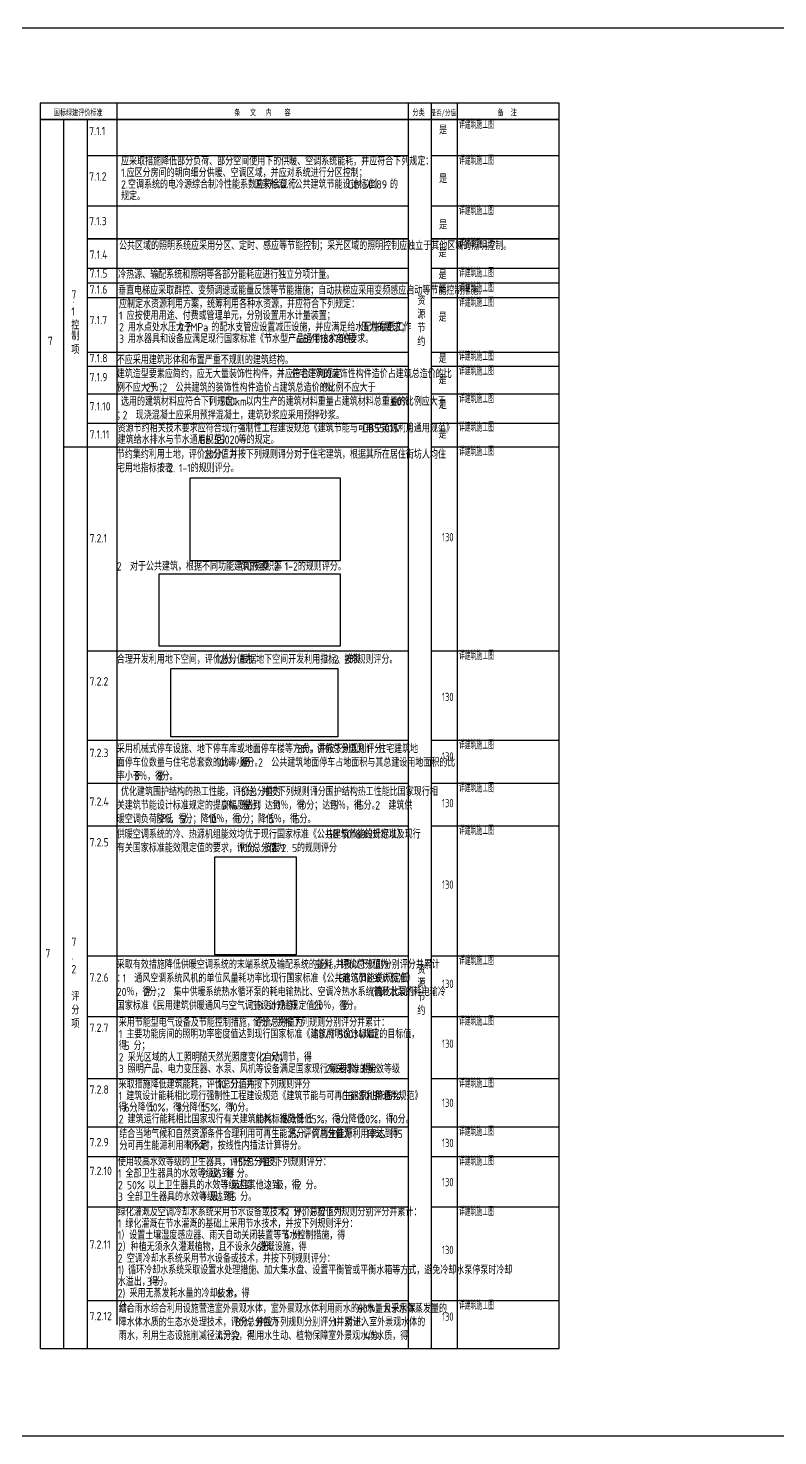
# Model space of a CAD drawing. Extents: x 94474582 to 94642782, y 24631448 to 24690848.
# Drawn here: x 94525382 to 94557000, y 24631448 to 24690848 of the extents above; entities that cross this region are included whole.
import ezdxf

# ---------------------------------------------------------------- set-up
doc = ezdxf.new("R2010")
doc.units = 0
doc.header["$LTSCALE"] = 1000
for name, color, linetype in [('A-Text(建筑文字)', 33, 'Continuous'), ('A-TXT', 7, 'Continuous'), ('C-ANNO-TTLB', 7, 'Continuous'), ('PUB_TITLE', 4, 'Continuous')]:
    doc.layers.add(name, color=color, linetype=linetype)
doc.styles.add('-黑体', font='simhei.ttf', dxfattribs={"width": 0.7})
doc.styles.get("Standard").update_dxf_attribs({"font": 'gbenor.shx', "bigfont": 'gbcbig.shx'})
doc.styles.add('宋体', font='', dxfattribs={"width": 0.7})
doc.styles.get('宋体').set_extended_font_data('SimSun')

# ---------------------------------------------------------------- blocks, each defined once
blk = doc.blocks.new('AutoBlock_20250323_34', base_point=(94542835, 24669194))
at = {"color": 1, "width": 0.8}
blk.add_attdef('7.2.1', (94542835, 24669194), '', height=350, dxfattribs=at)
blk = doc.blocks.new('AutoBlock_20250323_35', base_point=(94542835, 24662454))
at = {"color": 1, "width": 0.8}
blk.add_attdef('7.2.2', (94542835, 24662454), '', height=350, dxfattribs=at)
blk = doc.blocks.new('AutoBlock_20250323_36', base_point=(94542835, 24659943))
at = {"color": 1, "width": 0.8}
blk.add_attdef('7.2.3', (94542835, 24659943), '', height=350, dxfattribs=at)
blk = doc.blocks.new('AutoBlock_20250323_37', base_point=(94542835, 24657973))
at = {"color": 1, "width": 0.8}
blk.add_attdef('7.2.4', (94542835, 24657973), '', height=350, dxfattribs=at)
blk = doc.blocks.new('AutoBlock_20250323_38', base_point=(94542835, 24654533))
at = {"color": 1, "width": 0.8}
blk.add_attdef('7.2.5', (94542835, 24654533), '', height=350, dxfattribs=at)
blk = doc.blocks.new('AutoBlock_20250323_39', base_point=(94542835, 24650348))
at = {"color": 1, "width": 0.8}
blk.add_attdef('7.2.6', (94542835, 24650348), '', height=350, dxfattribs=at)
blk = doc.blocks.new('AutoBlock_20250323_40', base_point=(94542835, 24647821))
at = {"color": 1, "width": 0.8}
blk.add_attdef('7.2.7', (94542835, 24647821), '', height=350, dxfattribs=at)
blk = doc.blocks.new('AutoBlock_20250323_41', base_point=(94542835, 24645328))
at = {"color": 1, "width": 0.8}
blk.add_attdef('7.2.8', (94542835, 24645328), '', height=350, dxfattribs=at)
blk = doc.blocks.new('AutoBlock_20250323_42', base_point=(94542835, 24643634))
at = {"color": 1, "width": 0.8}
blk.add_attdef('7.2.9', (94542835, 24643634), '', height=350, dxfattribs=at)
blk = doc.blocks.new('AutoBlock_20250323_43', base_point=(94542835, 24641981))
at = {"color": 1, "width": 0.8}
blk.add_attdef('7.2.10', (94542835, 24641981), '', height=350, dxfattribs=at)
blk = doc.blocks.new('AutoBlock_20250323_44', base_point=(94542835, 24639117))
at = {"color": 1, "width": 0.8}
blk.add_attdef('7.2.11', (94542835, 24639117), '', height=350, dxfattribs=at)
blk = doc.blocks.new('AutoBlock_20250323_45', base_point=(94542835, 24636304))
at = {"color": 1, "width": 0.8}
blk.add_attdef('7.2.12', (94542835, 24636304), '', height=350, dxfattribs=at)
blk = doc.blocks.new('AutoBlock_20250323_132', base_point=(94543567, 24686604))
at = {"color": 1, "width": 0.7}
blk.add_attdef('7.1.1措施_001', (94543553, 24686604), '', height=350, dxfattribs=at)
blk = doc.blocks.new('AutoBlock_20250323_133', base_point=(94543567, 24685085))
at = {"color": 1, "width": 0.7}
blk.add_attdef('7.1.2措施_001', (94543553, 24685085), '', height=350, dxfattribs=at)
blk = doc.blocks.new('AutoBlock_20250323_134', base_point=(94543567, 24682966))
at = {"color": 1, "width": 0.7}
blk.add_attdef('7.1.3措施_001', (94543553, 24682966), '', height=350, dxfattribs=at)
blk = doc.blocks.new('AutoBlock_20250323_135', base_point=(94543567, 24681574))
at = {"color": 1, "width": 0.7}
blk.add_attdef('7.1.4措施_001', (94543553, 24681574), '', height=350, dxfattribs=at)
blk = doc.blocks.new('AutoBlock_20250323_136', base_point=(94543567, 24680341))
at = {"color": 1, "width": 0.7}
blk.add_attdef('7.1.5措施_001', (94543553, 24680341), '', height=350, dxfattribs=at)
blk = doc.blocks.new('AutoBlock_20250323_137', base_point=(94543567, 24679717))
at = {"color": 1, "width": 0.7}
blk.add_attdef('7.1.6措施_001', (94543553, 24679717), '', height=350, dxfattribs=at)
blk = doc.blocks.new('AutoBlock_20250323_138', base_point=(94543567, 24679093))
at = {"color": 1, "width": 0.7}
blk.add_attdef('7.1.7措施_001', (94543553, 24679093), '', height=350, dxfattribs=at)
blk = doc.blocks.new('AutoBlock_20250323_139', base_point=(94543567, 24676819))
at = {"color": 1, "width": 0.7}
blk.add_attdef('7.1.8措施_001', (94543553, 24676819), '', height=350, dxfattribs=at)
blk = doc.blocks.new('AutoBlock_20250323_140', base_point=(94543567, 24676199))
at = {"color": 1, "width": 0.7}
blk.add_attdef('7.1.9措施_001', (94543553, 24676199), '', height=350, dxfattribs=at)
blk = doc.blocks.new('AutoBlock_20250323_141', base_point=(94543567, 24675031))
at = {"color": 1, "width": 0.7}
blk.add_attdef('7.1.10措施_001', (94543553, 24675031), '', height=350, dxfattribs=at)
blk = doc.blocks.new('AutoBlock_20250323_142', base_point=(94543567, 24673827))
at = {"color": 1, "width": 0.7}
blk.add_attdef('7.1.11措施_001', (94543553, 24673827), '', height=350, dxfattribs=at)
blk = doc.blocks.new('AutoBlock_20250323_143', base_point=(94543567, 24672801))
at = {"color": 1, "width": 0.7}
blk.add_attdef('7.2.1措施_001', (94543553, 24672801), '', height=350, dxfattribs=at)
blk = doc.blocks.new('AutoBlock_20250323_144', base_point=(94543567, 24664193))
at = {"color": 1, "width": 0.7}
blk.add_attdef('7.2.2措施_001', (94543553, 24664193), '', height=350, dxfattribs=at)
blk = doc.blocks.new('AutoBlock_20250323_145', base_point=(94543567, 24660417))
at = {"color": 1, "width": 0.7}
blk.add_attdef('7.2.3措施_001', (94543553, 24660417), '', height=350, dxfattribs=at)
blk = doc.blocks.new('AutoBlock_20250323_146', base_point=(94543567, 24658610))
at = {"color": 1, "width": 0.7}
blk.add_attdef('7.2.4措施_001', (94543553, 24658610), '', height=350, dxfattribs=at)
blk = doc.blocks.new('AutoBlock_20250323_147', base_point=(94543567, 24656811))
at = {"color": 1, "width": 0.7}
blk.add_attdef('7.2.5措施_001', (94543553, 24656811), '', height=350, dxfattribs=at)
blk = doc.blocks.new('AutoBlock_20250323_148', base_point=(94543567, 24651315))
at = {"color": 1, "width": 0.7}
blk.add_attdef('7.2.6措施_001', (94543553, 24651315), '', height=350, dxfattribs=at)
blk = doc.blocks.new('AutoBlock_20250323_149', base_point=(94543567, 24648765))
at = {"color": 1, "width": 0.7}
blk.add_attdef('7.2.7措施_001', (94543553, 24648765), '', height=350, dxfattribs=at)
blk = doc.blocks.new('AutoBlock_20250323_150', base_point=(94543567, 24646143))
at = {"color": 1, "width": 0.7}
blk.add_attdef('7.2.8措施_001', (94543553, 24646143), '', height=350, dxfattribs=at)
blk = doc.blocks.new('AutoBlock_20250323_151', base_point=(94543567, 24644108))
at = {"color": 1, "width": 0.7}
blk.add_attdef('7.2.9措施_001', (94543553, 24644108), '', height=350, dxfattribs=at)
blk = doc.blocks.new('AutoBlock_20250323_152', base_point=(94543567, 24642855))
at = {"color": 1, "width": 0.7}
blk.add_attdef('7.2.10措施_001', (94543553, 24642855), '', height=350, dxfattribs=at)
blk = doc.blocks.new('AutoBlock_20250323_153', base_point=(94543567, 24640730))
at = {"color": 1, "width": 0.7}
blk.add_attdef('7.2.11措施_001', (94543553, 24640730), '', height=350, dxfattribs=at)
blk = doc.blocks.new('AutoBlock_20250323_154', base_point=(94543567, 24636777))
at = {"color": 1, "width": 0.7}
blk.add_attdef('7.2.12措施_001', (94543553, 24636777), '', height=350, dxfattribs=at)

msp = doc.modelspace()

# ---------------------------------------------------------------- linework, layer by layer
at = {"layer": 'A-TXT'}
for p, q in [((94541414, 24687688), (94541414, 24635130)), ((94542382, 24687688), (94542382, 24635130)), ((94543482, 24687688), (94543482, 24635130)), ((94525882, 24686988), (94547782, 24686988)), ((94547782, 24686988), (94525882, 24686988)), ((94525882, 24686988), (94525882, 24635130)), ((94526875, 24686988), (94526875, 24635130)), ((94527867, 24686988), (94527867, 24635130)), ((94529117, 24686988), (94529117, 24636130)), ((94547782, 24635130), (94547782, 24686988)), ((94526867, 24685469), (94526875, 24685469)), ((94527867, 24685469), (94541414, 24685469)), ((94542382, 24685469), (94547782, 24685469)), ((94526867, 24683350), (94526875, 24683350)), ((94527867, 24683350), (94541414, 24683350)), ((94542382, 24683350), (94547782, 24683350)), ((94527867, 24681958), (94541414, 24681958)), ((94527867, 24681958), (94541414, 24681958)), ((94541414, 24681958), (94527867, 24681958)), ((94547782, 24681958), (94542382, 24681958)), ((94542382, 24681958), (94547782, 24681958)), ((94542382, 24681958), (94547782, 24681958)), ((94527867, 24680725), (94541414, 24680725)), ((94542382, 24680725), (94547782, 24680725)), ((94527867, 24680101), (94541414, 24680101)), ((94542382, 24680101), (94547782, 24680101)), ((94527867, 24679477), (94541414, 24679477)), ((94542382, 24679477), (94547782, 24679477)), ((94527867, 24677170), (94541414, 24677170)), ((94542382, 24677170), (94547782, 24677170)), ((94527867, 24676582), (94541414, 24676582)), ((94542382, 24676582), (94547782, 24676582)), ((94527867, 24675415), (94541414, 24675415)), ((94542382, 24675415), (94547782, 24675415)), ((94527867, 24674184), (94541414, 24674184)), ((94542382, 24674184), (94547782, 24674184)), ((94526875, 24673184), (94541414, 24673184)), ((94542382, 24673184), (94547782, 24673184)), ((94527867, 24664576), (94541414, 24664576)), ((94542382, 24664576), (94547782, 24664576)), ((94527867, 24660800), (94541414, 24660800)), ((94542382, 24660800), (94547782, 24660800)), ((94527867, 24658993), (94541414, 24658993)), ((94542382, 24658993), (94547782, 24658993)), ((94527867, 24657195), (94541414, 24657195)), ((94542382, 24657195), (94547782, 24657195)), ((94527867, 24651699), (94541414, 24651699)), ((94542382, 24651699), (94547782, 24651699)), ((94527867, 24649148), (94541414, 24649148)), ((94542382, 24649148), (94547782, 24649148)), ((94527867, 24646526), (94541414, 24646526)), ((94542382, 24646526), (94547782, 24646526)), ((94527867, 24644492), (94541414, 24644492)), ((94542382, 24644492), (94547782, 24644492)), ((94527867, 24643238), (94541414, 24643238)), ((94542382, 24643238), (94547782, 24643238)), ((94527867, 24641114), (94541414, 24641114)), ((94542382, 24641114), (94547782, 24641114)), ((94527867, 24637161), (94541414, 24637161)), ((94542382, 24637161), (94547782, 24637161)), ((94525882, 24635130), (94547782, 24635130))]:
    msp.add_line(p, q, dxfattribs=at)
msp.add_lwpolyline([(94525882, 24686988), (94547782, 24686988), (94547782, 24687688), (94525882, 24687688)], close=True, dxfattribs=at)
msp.add_lwpolyline([(94529117, 24687688), (94529117, 24686988)], dxfattribs=at)
at = {"layer": 'C-ANNO-TTLB'}
for p, q in [((94532208, 24668375), (94532208, 24671871)), ((94532208, 24671871), (94538537, 24671871)), ((94538537, 24671871), (94538537, 24668375)), ((94538537, 24668375), (94532208, 24668375)), ((94530905, 24664773), (94530905, 24667821)), ((94530905, 24667821), (94538542, 24667821)), ((94538542, 24667821), (94538542, 24664773)), ((94538542, 24664773), (94530905, 24664773)), ((94531396, 24660939), (94531396, 24663832)), ((94531396, 24663832), (94538450, 24663832)), ((94538450, 24663832), (94538450, 24660939)), ((94538450, 24660939), (94531396, 24660939)), ((94533249, 24651745), (94533249, 24655882)), ((94533249, 24655882), (94536685, 24655882)), ((94536685, 24655882), (94536685, 24651745)), ((94536685, 24651745), (94533249, 24651745))]:
    msp.add_line(p, q, dxfattribs=at)
at = {"layer": 'PUB_TITLE'}
msp.add_lwpolyline([(94474582, 24631448), (94558682, 24631448), (94558682, 24690848), (94474582, 24690848)], close=True, dxfattribs=at)

# ---------------------------------------------------------------- block references
at = {"layer": 'C-ANNO-TTLB'}
for name, p, values in [('AutoBlock_20250323_132', (94543567, 24686604), {'7.1.1措施_001': '详建筑施工图'}), ('AutoBlock_20250323_133', (94543567, 24685085), {'7.1.2措施_001': '详建筑施工图'}), ('AutoBlock_20250323_134', (94543567, 24682966), {'7.1.3措施_001': '详建筑施工图'}), ('AutoBlock_20250323_135', (94543567, 24681574), {'7.1.4措施_001': '详建筑施工图'}), ('AutoBlock_20250323_136', (94543567, 24680341), {'7.1.5措施_001': '详建筑施工图'}), ('AutoBlock_20250323_137', (94543567, 24679717), {'7.1.6措施_001': '详建筑施工图'}), ('AutoBlock_20250323_138', (94543567, 24679093), {'7.1.7措施_001': '详建筑施工图'}), ('AutoBlock_20250323_139', (94543567, 24676819), {'7.1.8措施_001': '详建筑施工图'}), ('AutoBlock_20250323_140', (94543567, 24676199), {'7.1.9措施_001': '详建筑施工图'}), ('AutoBlock_20250323_141', (94543567, 24675031), {'7.1.10措施_001': '详建筑施工图'}), ('AutoBlock_20250323_142', (94543567, 24673827), {'7.1.11措施_001': '详建筑施工图'}), ('AutoBlock_20250323_143', (94543567, 24672801), {'7.2.1措施_001': '详建筑施工图'}), ('AutoBlock_20250323_34', (94542835, 24669194), {'7.2.1': '130'}), ('AutoBlock_20250323_144', (94543567, 24664193), {'7.2.2措施_001': '详建筑施工图'}), ('AutoBlock_20250323_35', (94542835, 24662454), {'7.2.2': '130'}), ('AutoBlock_20250323_145', (94543567, 24660417), {'7.2.3措施_001': '详建筑施工图'}), ('AutoBlock_20250323_36', (94542835, 24659943), {'7.2.3': '130'}), ('AutoBlock_20250323_146', (94543567, 24658610), {'7.2.4措施_001': '详建筑施工图'}), ('AutoBlock_20250323_37', (94542835, 24657973), {'7.2.4': '130'}), ('AutoBlock_20250323_147', (94543567, 24656811), {'7.2.5措施_001': '详建筑施工图'}), ('AutoBlock_20250323_38', (94542835, 24654533), {'7.2.5': '130'}), ('AutoBlock_20250323_148', (94543567, 24651315), {'7.2.6措施_001': '详建筑施工图'}), ('AutoBlock_20250323_39', (94542835, 24650348), {'7.2.6': '130'}), ('AutoBlock_20250323_149', (94543567, 24648765), {'7.2.7措施_001': '详建筑施工图'}), ('AutoBlock_20250323_40', (94542835, 24647821), {'7.2.7': '130'}), ('AutoBlock_20250323_150', (94543567, 24646143), {'7.2.8措施_001': '详建筑施工图'}), ('AutoBlock_20250323_41', (94542835, 24645328), {'7.2.8': '130'}), ('AutoBlock_20250323_151', (94543567, 24644108), {'7.2.9措施_001': '详建筑施工图'}), ('AutoBlock_20250323_42', (94542835, 24643634), {'7.2.9': '130'}), ('AutoBlock_20250323_152', (94543567, 24642855), {'7.2.10措施_001': '详建筑施工图'}), ('AutoBlock_20250323_43', (94542835, 24641981), {'7.2.10': '130'}), ('AutoBlock_20250323_153', (94543567, 24640730), {'7.2.11措施_001': '详建筑施工图'}), ('AutoBlock_20250323_44', (94542835, 24639117), {'7.2.11': '130'}), ('AutoBlock_20250323_154', (94543567, 24636777), {'7.2.12措施_001': '详建筑施工图'}), ('AutoBlock_20250323_45', (94542835, 24636304), {'7.2.12': '130'})]:
    msp.add_blockref(name, p, dxfattribs=at).add_auto_attribs(values)

# ---------------------------------------------------------------- texts
at = {"layer": 'A-Text(建筑文字)'}
for s, height, p in [('应采取措施降低部分负荷、部分空间使用下的供暖、空调系统能耗，并应符合下列规定：', 337.59, (94529301, 24685058)), ('1.', 350, (94529301, 24684568)), ('应区分房间的朝向细分供暖、空调区域，并应对系统进行分区控制；', 337.59, (94529534, 24684568)), ('2.', 350, (94529301, 24684078)), ('空调系统的电冷源综合制冷性能系数应符合现行', 337.59, (94529592, 24684078)), ('国家标准《公共建筑节能设计标准》', 337.59, (94534928, 24684078)), ('GB', 350, (94538860, 24684078)), ('50189', 350, (94539502, 24684078)), ('的', 338, (94540640, 24684078)), ('规定。', 337.6, (94529301, 24683588)), ('公共区域的照明系统应采用分区、定时、感应等节能控制；采光区域的照明控制应独立于其他区域的照明控制。', 337.59, (94529215, 24681489)), ('应制定水资源利用方案，统筹利用各种水资源，并应符合下列规定：', 337.59, (94529213, 24679033)), ('应按使用用途、付费或管理单元，分别设置用水计量装置；', 337.59, (94529534, 24678543)), ('1', 350, (94529213, 24678543)), ('2', 350, (94529213, 24678053)), ('用水点处水压大于', 337.6, (94529592, 24678053)), ('0.2MPa', 350, (94531733, 24678053)), ('的配水支管应设置减压设施，并应满足给水配件最低工作', 337.59, (94533104, 24678053)), ('压力的要求；', 337.6, (94539423, 24678053)), ('3', 350, (94529213, 24677563)), ('用水器具和设备应满足现行国家标准《节水型产品通用技术条件》', 337.59, (94529592, 24677563)), ('GB/T18870', 350, (94536719, 24677563)), ('的要求。', 337.6, (94538586, 24677563)), ('资源节约相关技术要求应符合现行强制性工程建设规范《建筑节能与可再生能源利用通用规范》', 337.59, (94529157, 24673795)), ('、《', 337.6, (94540907, 24673795)), ('建筑给水排水与节水通用规范》', 337.59, (94529157, 24673305)), ('GB', 350, (94532597, 24673305)), ('55020', 350, (94533239, 24673305)), ('等的规定。', 337.6, (94534260, 24673305)), ('GB55015', 350, (94539478, 24673795)), ('采用节能型电气设备及节能控制措施，评价总分值为', 337.59, (94529203, 24648715)), ('10', 350, (94534855, 24648715)), ('分，并按下列规则分别评分并累计：', 337.59, (94535205, 24648715)), ('得', 338, (94529203, 24647735)), ('1', 350, (94529203, 24648225)), ('5', 350, (94529449, 24647735)), ('主要功能房间的照明功率密度值达到现行国家标准《建筑照明设计标准》', 337.59, (94529524, 24648225)), ('分；', 337.6, (94529828, 24647735)), ('GB/T', 350, (94537388, 24648225)), ('50034', 350, (94538467, 24648225)), ('规定的目标值，', 337.6, (94539517, 24648225)), ('2', 350, (94529203, 24647245)), ('采光区域的人工照明随天然光照度变化自动调节，得', 337.59, (94529582, 24647245)), ('2', 350, (94535234, 24647245)), ('分；', 337.6, (94535614, 24647245)), ('3', 350, (94529203, 24646755)), ('照明产品、电力变压器、水泵、风机等设备满足国家现行有关标准的能效等级', 337.59, (94529582, 24646755)), ('2', 350, (94537938, 24646755)), ('级要求，得', 337.6, (94538142, 24646755)), ('3', 350, (94539370, 24646755)), ('分。', 337.6, (94539750, 24646755)), ('采取措施降低建筑能耗，评价总分值为', 337.59, (94529198, 24646107)), ('10', 350, (94533376, 24646107)), ('分。并按下列规则评分', 337.6, (94533901, 24646107)), (':', 350, (94536358, 24646107)), ('1', 350, (94529198, 24645617)), ('建筑设计能耗相比现行强制性工程建设规范《建筑节能与可再生能源利用通用规范》', 337.59, (94529519, 24645617)), ('GB55015', 350, (94538611, 24645617)), ('降低', 337.6, (94540040, 24645617)), ('5%', 350, (94540532, 24645617)), ('，', 338, (94541057, 24645617)), ('得', 338, (94529198, 24645127)), ('6', 350, (94529444, 24645127)), ('分', 338, (94529648, 24645127)), (';', 350, (94529894, 24645127)), ('降低', 337.6, (94529996, 24645127)), ('10%', 350, (94530487, 24645127)), ('，得', 337.6, (94531158, 24645127)), ('8', 350, (94531649, 24645127)), ('分', 338, (94531854, 24645127)), (';', 350, (94532099, 24645127)), ('降低', 337.6, (94532201, 24645127)), ('15%', 350, (94532693, 24645127)), ('，得', 337.6, (94533364, 24645127)), ('10', 350, (94533855, 24645127)), ('分。', 337.6, (94534205, 24645127)), ('2', 350, (94529198, 24644637)), ('建筑运行能耗相比国家现行有关建筑能耗标准降低', 337.59, (94529577, 24644637)), ('10%', 350, (94534983, 24644637)), ('，得', 337.6, (94535654, 24644637)), ('6', 350, (94536146, 24644637)), ('分', 338, (94536350, 24644637)), (';', 350, (94536596, 24644637)), ('降低', 337.6, (94536698, 24644637)), ('15%', 350, (94537189, 24644637)), ('，得', 337.6, (94537860, 24644637)), ('8', 350, (94538352, 24644637)), ('分', 338, (94538556, 24644637)), (';', 350, (94538801, 24644637)), ('降低', 337.6, (94538904, 24644637)), ('20%', 350, (94539395, 24644637)), ('，得', 337.6, (94540124, 24644637)), ('10', 350, (94540616, 24644637)), ('分。', 337.6, (94540966, 24644637)), ('结合当地气候和自然资源条件合理利用可再生能源，评价总分值为', 337.59, (94529224, 24644013)), ('分', 338, (94529224, 24643523)), ('可再生能源利用率不足', 337.6, (94529572, 24643523)), ('10%', 350, (94532030, 24643523)), ('时，按线性内插法计算得分。', 337.59, (94532700, 24643523)), ('15', 350, (94536351, 24644013)), ('分，可再生能源利用率达到', 337.59, (94536701, 24644013)), ('10%', 350, (94539650, 24644013)), ('，得', 337.6, (94540321, 24644013)), ('15', 350, (94540812, 24644013)), (';', 350, (94529470, 24643523)), ('使用较高水效等级的卫生器具，评价总分值为', 337.59, (94529168, 24642832)), ('1', 350, (94529168, 24642342)), ('全部卫生器具的水效等级达到', 337.59, (94529489, 24642342)), ('2', 350, (94532684, 24642342)), ('级，得', 337.6, (94533063, 24642342)), ('8', 350, (94533800, 24642342)), ('15', 350, (94534083, 24642832)), ('分。', 337.6, (94534179, 24642342)), ('分，并按下列规则评分：', 337.59, (94534433, 24642832)), ('2', 350, (94529168, 24641852)), ('50%', 350, (94529547, 24641852)), ('以上卫生器具的水效等级达到', 337.59, (94530452, 24641852)), ('1', 350, (94533646, 24641852)), ('级且其他达到', 337.6, (94533967, 24641852)), ('2', 350, (94535442, 24641852)), ('级，得', 337.6, (94535821, 24641852)), ('12', 350, (94536558, 24641852)), ('分。', 337.6, (94537083, 24641852)), ('3', 350, (94529168, 24641362)), ('全部卫生器具的水效等级达到', 337.59, (94529547, 24641362)), ('1', 350, (94532742, 24641362)), ('级，得', 337.6, (94533063, 24641362)), ('15', 350, (94533800, 24641362)), ('分。', 337.6, (94534325, 24641362)), ('绿化灌溉及空调冷却水系统采用节水设备或技术，评价总分值为', 337.59, (94529161, 24640718)), ('12', 350, (94536042, 24640718)), ('分，并按下列规则分别评分并累计：', 337.59, (94536567, 24640718)), ('1', 350, (94529161, 24640228)), ('绿化灌溉在节水灌溉的基础上采用节水技术，并按下列规则评分：', 337.59, (94529482, 24640228)), ('1', 350, (94529161, 24639738)), ('）设置土壤湿度感应器、雨天自动关闭装置等节水控制措施，得', 337.59, (94529307, 24639738)), ('6', 350, (94536188, 24639738)), ('分。', 337.6, (94536567, 24639738)), ('2', 350, (94529161, 24639248)), ('）种植无须永久灌溉植物，且不设永久灌溉设施，得', 337.59, (94529366, 24639248)), ('空调冷却水系统采用节水设备或技术，并按下列规则评分：', 337.59, (94529541, 24638758)), ('6', 350, (94535018, 24639248)), ('分。', 337.6, (94535222, 24639248)), ('1)', 350, (94529161, 24638268)), ('2', 350, (94529161, 24638758)), ('循环冷却水系统采取设置水处理措施、加大集水盘、设置平衡管或平衡水箱等方式，避免冷却水泵停泵时冷却', 337.59, (94529599, 24638268)), ('水溢出，得', 337.6, (94529161, 24637778)), ('3', 350, (94530390, 24637778)), ('分。', 337.6, (94530769, 24637778)), ('2)', 350, (94529161, 24637288)), ('采用无蒸发耗水量的冷却技术，得', 337.59, (94529657, 24637288)), ('6', 350, (94533343, 24637288)), ('分。', 337.6, (94533723, 24637288))]:
    msp.add_text(s, height=height, dxfattribs=at).set_placement(p)
at = {"layer": 'A-TXT', "width": 0.7}
for s, height, style, p in [('国标绿建评价标准', 262.9, '-黑体', (94526462, 24687163)), ('条', 263, '-黑体', (94534075, 24687163)), ('文', 263, '-黑体', (94534736, 24687163)), ('内', 263, '-黑体', (94535398, 24687163)), ('容', 263, '-黑体', (94536192, 24687163)), ('分类', 262.9, '-黑体', (94541592, 24687163)), ('是否/分值', 240, '宋体', (94542350, 24687163)), ('备  注', 262.9, '-黑体', (94545179, 24687163))]:
    msp.add_text(s, height=height, dxfattribs=dict(at, style=style)).set_placement(p)
at = {"layer": 'A-TXT'}
for s, height, p in [('7.1.1', 350, (94527952, 24686334)), ('是', 338, (94542713, 24686371)), ('7.1.2', 350, (94527952, 24684415)), ('是', 338, (94542713, 24684315)), ('7.1.3', 350, (94527952, 24682532)), ('是', 338, (94542713, 24682366)), ('7.1.4', 350, (94527972, 24681118)), ('是', 338, (94542693, 24681184)), ('7.1.5', 350, (94527972, 24680321)), ('冷热源、输配系统和照明等各部分能耗应进行独立分项计量。', 337.59, (94529177, 24680276)), ('是', 338, (94542693, 24680260)), ('7', 350, (94527207, 24679439)), ('7.1.6', 350, (94527972, 24679646)), ('垂直电梯应采取群控、变频调速或能量反馈等节能措施；自动扶梯应采用变频感应启动等节能控制措施。', 337.59, (94529177, 24679604)), ('资', 338, (94541798, 24679174)), ('是', 338, (94542693, 24679698)), ('1', 350, (94527207, 24678713)), ('.', 338, (94527253, 24679244)), ('源', 338, (94541798, 24678597)), ('控', 338, (94527207, 24678135)), ('7.1.7', 350, (94527972, 24678358)), ('节', 338, (94541798, 24678019)), ('是', 338, (94542693, 24678470)), ('7', 350, (94526208, 24677478)), ('制', 338, (94527207, 24677678)), ('约', 338, (94541798, 24677442)), ('项', 338, (94527207, 24677100)), ('7.1.8', 350, (94527972, 24676751)), ('不应采用建筑形体和布置严重不规则的建筑结构。', 337.59, (94529121, 24676673)), ('是', 338, (94542693, 24676728)), ('7.1.9', 350, (94527972, 24675946)), ('建筑造型要素应简约，应无大量装饰性构件，并应符合下列规定', 337.59, (94529121, 24676085)), ('1', 350, (94536001, 24676085)), ('住宅建筑的装饰性构件造价占建筑总造价的比', 337.59, (94536497, 24676085)), ('是', 338, (94542693, 24675824)), ('例不应大于', 337.6, (94529121, 24675508)), ('2', 350, (94530349, 24675508)), ('％；', 337.6, (94530553, 24675508)), ('2', 350, (94531045, 24675508)), ('公共建筑的装饰性构件造价占建筑总造价的比例不应大于', 337.59, (94531599, 24675508)), ('1', 350, (94537743, 24675508)), ('％', 338, (94537889, 24675508)), ('.', 350, (94538134, 24675508)), ('7.1.10', 350, (94527972, 24674716)), ('选用的建筑材料应符合下列规定：', 337.59, (94529296, 24674918)), ('1', 350, (94532982, 24674918)), ('500km', 350, (94533478, 24674918)), ('以内生产的建筑材料重量占建筑材料总重量的比例应大于', 337.59, (94534557, 24674918)), ('60', 350, (94540700, 24674918)), ('％', 338, (94541109, 24674918)), ('是', 338, (94542693, 24674778)), ('；', 338, (94529121, 24674340)), ('2', 350, (94529366, 24674340)), ('现浇混凝土应采用预拌混凝土，建筑砂浆应采用预拌砂浆。', 337.59, (94529920, 24674340)), ('7.1.11', 350, (94527972, 24673530)), ('是', 338, (94542693, 24673534)), ('节约集约利用土地，评价总分值为', 337.59, (94529121, 24672688)), ('20', 350, (94532807, 24672688)), ('分，并按下列规则评分：', 337.59, (94533215, 24672688)), ('1', 350, (94536093, 24672688)), ('对于住宅建筑，根据其所在居住街坊人均住', 337.59, (94536589, 24672688)), ('宅用地指标按表', 337.6, (94529121, 24672110)), ('7', 350, (94530841, 24672110)), ('2', 350, (94531291, 24672110)), ('1-1', 350, (94531741, 24672110)), ('的规则评分。', 337.6, (94532236, 24672110)), ('.', 338, (94531045, 24672110)), ('.', 338, (94531495, 24672110)), ('7.2.1', 350, (94527972, 24669148)), ('2', 350, (94529121, 24667962)), ('对于公共建筑，根据不同功能建筑的容积率', 337.59, (94529675, 24667962)), ('(R)', 350, (94534344, 24667962)), ('按表', 337.6, (94534811, 24667962)), ('7', 350, (94535302, 24667962)), ('2', 350, (94535752, 24667962)), ('1-2', 350, (94536202, 24667962)), ('的规则评分。', 337.6, (94536756, 24667962)), ('.', 338, (94535506, 24667962)), ('.', 338, (94535956, 24667962)), ('合理开发利用地下空间，评价总分值为', 337.59, (94529121, 24664037)), ('12', 350, (94533298, 24664037)), ('分，根据地下空间开发利用指标，按表', 337.59, (94533648, 24664037)), ('7', 350, (94537826, 24664037)), ('.', 338, (94538030, 24664037)), ('2', 350, (94538276, 24664037)), ('.', 338, (94538480, 24664037)), ('2', 350, (94538726, 24664037)), ('的规则评分。', 337.6, (94538930, 24664037)), ('7.2.2', 350, (94527972, 24663109)), ('采用机械式停车设施、地下停车库或地面停车楼等方式，评价总分值为', 337.59, (94529121, 24660261)), ('8', 350, (94536739, 24660261)), ('分，并按下列规则评分：', 337.59, (94536943, 24660261)), ('1', 350, (94539646, 24660261)), ('住宅建筑地', 337.6, (94540142, 24660261)), ('7.2.3', 350, (94527972, 24660093)), ('面停车位数量与住宅总套数的比率小于', 337.59, (94529121, 24659684)), ('10', 350, (94533298, 24659684)), ('％，得', 337.6, (94533648, 24659684)), ('8', 350, (94534385, 24659684)), ('分。', 337.6, (94534590, 24659684)), ('2', 350, (94535081, 24659684)), ('公共建筑地面停车占地面积与其总建设用地面积的比', 337.59, (94535635, 24659684)), ('率小于', 337.6, (94529121, 24659106)), ('8', 350, (94529858, 24659106)), ('％，得', 337.6, (94530062, 24659106)), ('8', 350, (94530799, 24659106)), ('分。', 337.6, (94531003, 24659106)), ('优化建筑围护结构的热工性能，评价总分值为', 337.59, (94529296, 24658454)), ('15', 350, (94534210, 24658454)), ('分，并按下列规则评分：', 337.59, (94534560, 24658454)), ('1', 350, (94537439, 24658454)), ('围护结构热工性能比国家现行相', 337.59, (94537934, 24658454)), ('7.2.4', 350, (94527972, 24658038)), ('关建筑节能设计标准规定的提高幅度达到', 337.59, (94529121, 24657877)), ('5', 350, (94533544, 24657877)), ('％，得', 337.6, (94533748, 24657877)), ('5', 350, (94534485, 24657877)), ('分；达到', 337.6, (94534690, 24657877)), ('10', 350, (94535673, 24657877)), ('％，得', 337.6, (94536023, 24657877)), ('10', 350, (94536760, 24657877)), ('分；达到', 337.6, (94537110, 24657877)), ('15', 350, (94538093, 24657877)), ('％，得', 337.6, (94538443, 24657877)), ('15', 350, (94539180, 24657877)), ('分。', 337.6, (94539530, 24657877)), ('2', 350, (94540021, 24657877)), ('建筑供', 337.6, (94540576, 24657877)), ('暖空调负荷降低', 337.6, (94529121, 24657299)), ('5', 350, (94530841, 24657299)), ('％，得', 337.6, (94531045, 24657299)), ('5', 350, (94531782, 24657299)), ('分；降低', 337.6, (94531986, 24657299)), ('10', 350, (94532969, 24657299)), ('％，得', 337.6, (94533319, 24657299)), ('10', 350, (94534057, 24657299)), ('分；降低', 337.6, (94534407, 24657299)), ('15', 350, (94535390, 24657299)), ('％，得', 337.6, (94535740, 24657299)), ('15', 350, (94536477, 24657299)), ('分。', 337.6, (94536827, 24657299)), ('供暖空调系统的冷、热源机组能效均优于现行国家标准《公共建筑节能设计标准》', 337.59, (94529121, 24656656)), ('GB', 350, (94537967, 24656656)), ('50189', 350, (94538609, 24656656)), ('的规定以及现行', 337.6, (94539573, 24656656)), ('7.2.5', 350, (94527972, 24656320)), ('有关国家标准能效限定值的要求，评价总分值为', 337.59, (94529121, 24656078)), ('10', 350, (94534281, 24656078)), ('分，按表', 337.6, (94534631, 24656078)), ('7', 350, (94535614, 24656078)), ('2', 350, (94536064, 24656078)), ('5', 350, (94536514, 24656078)), ('的规则评分', 337.6, (94536718, 24656078)), ('.', 338, (94535818, 24656078)), ('.', 338, (94536268, 24656078)), ('7', 350, (94527207, 24652122)), ('7', 350, (94526107, 24651642)), ('2', 350, (94527207, 24650967)), ('.', 338, (94527207, 24651545)), ('采取有效措施降低供暖空调系统的末端系统及输配系统的能耗，评价总分值为', 337.59, (94529121, 24651160)), ('5', 350, (94537476, 24651160)), ('分，并按以下规则分别评分并累计', 337.59, (94537680, 24651160)), ('资', 338, (94541798, 24650946)), ('7.2.6', 350, (94527972, 24650614)), ('：', 338, (94529121, 24650582)), ('1', 350, (94529366, 24650582)), ('通风空调系统风机的单位风量耗功率比现行国家标准《公共建筑节能设计标准》', 337.59, (94529862, 24650582)), ('GB', 350, (94538463, 24650582)), ('50189', 350, (94539105, 24650582)), ('的规定低', 337.6, (94540068, 24650582)), ('源', 338, (94541798, 24650369)), ('评', 338, (94527207, 24649812)), ('20', 350, (94529121, 24650005)), ('％，得', 337.6, (94529529, 24650005)), ('2', 350, (94530266, 24650005)), ('分；', 337.6, (94530470, 24650005)), ('2', 350, (94530962, 24650005)), ('集中供暖系统热水循环泵的耗电输热比、空调冷热水系统循环水泵的耗电输冷', 337.59, (94531516, 24650005)), ('(', 350, (94539871, 24650005)), ('热', 338, (94539988, 24650005)), (')', 350, (94540234, 24650005)), ('比比现行', 337.6, (94540350, 24650005)), ('节', 338, (94541798, 24649791)), ('分', 338, (94527207, 24649235)), ('国家标准《民用建筑供暖通风与空气调节设计规范》', 337.59, (94529121, 24649427)), ('GB', 350, (94534773, 24649427)), ('50736', 350, (94535414, 24649427)), ('规定值低', 337.6, (94536435, 24649427)), ('20', 350, (94537418, 24649427)), ('％，得', 337.6, (94537826, 24649427)), ('3', 350, (94538564, 24649427)), ('分。', 337.6, (94538768, 24649427)), ('约', 338, (94541798, 24649214)), ('项', 338, (94527207, 24648657)), ('7.2.7', 350, (94527972, 24648495)), ('7.2.8', 350, (94527972, 24645887)), ('7.2.9', 350, (94527972, 24643665)), ('7.2.10', 350, (94527972, 24642454)), ('7.2.11', 350, (94527972, 24639348)), ('结合雨水综合利用设施营造室外景观水体，室外景观水体利用雨水的补水量大于水体蒸发量的', 337.59, (94529204, 24636643)), ('分。', 337.6, (94529204, 24636710)), ('60', 350, (94539280, 24636643)), ('％，且采用保', 337.6, (94539688, 24636643)), ('7.2.12', 350, (94527972, 24636328)), ('障水体水质的生态水处理技术，评价总分值为', 337.59, (94529204, 24636069)), ('8', 350, (94534119, 24636069)), ('分，并按下列规则分别评分并累计：', 337.59, (94534323, 24636069)), ('1', 350, (94538255, 24636069)), ('对进入室外景观水体的', 337.6, (94538751, 24636069)), ('雨水，利用生态设施削减径流污染，得', 337.59, (94529204, 24635495)), ('4', 350, (94533382, 24635495)), ('分；', 337.6, (94533615, 24635495)), ('2', 350, (94534107, 24635495)), ('利用水生动、植物保障室外景观水体水质，得', 337.59, (94534661, 24635495)), ('4', 350, (94539576, 24635495)), ('分。', 337.6, (94539809, 24635495))]:
    msp.add_text(s, height=height, dxfattribs=at).set_placement(p)

doc.saveas('drawing.dxf')
